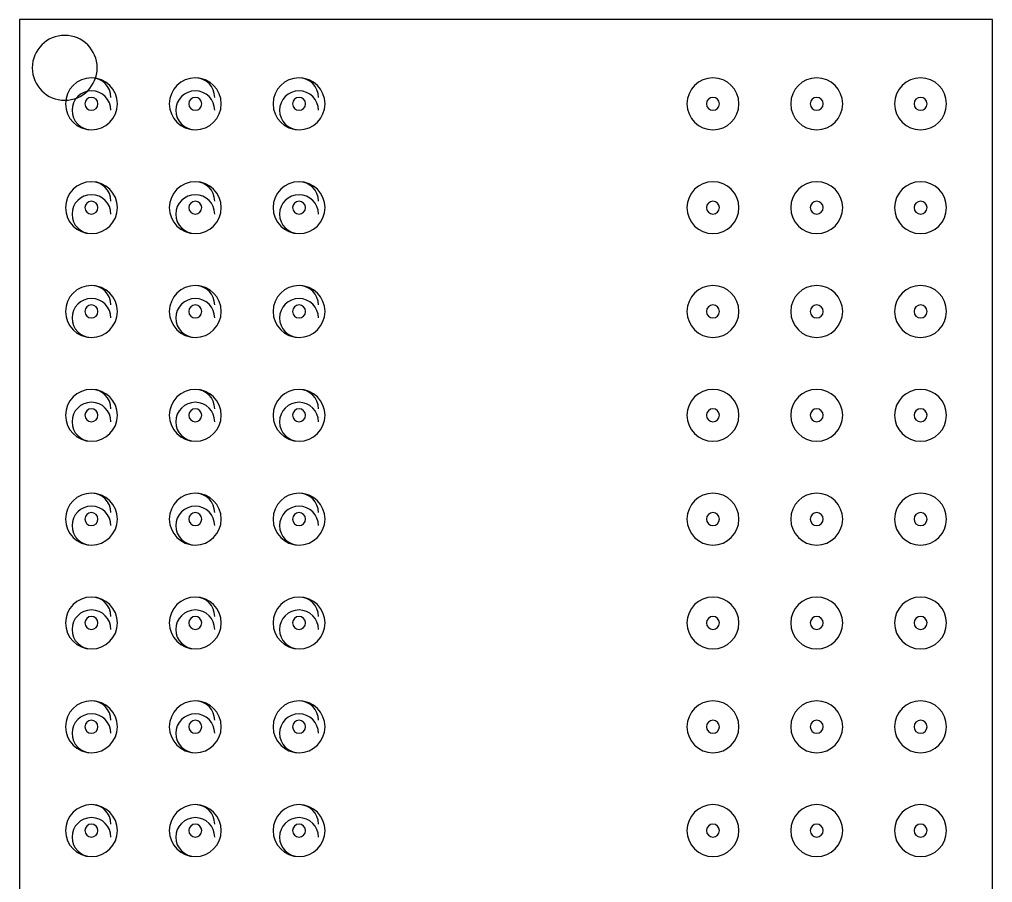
# Model space of a CAD drawing. Header units: millimetres. Extents: x -26.5 to 28.9, y -30 to 30.
# Drawn here: x -6.76 to 0.74, y -11.45 to -4.8 of the extents above; entities that cross this region are included whole.
import ezdxf

# ---------------------------------------------------------------- set-up
doc = ezdxf.new("R2010")
doc.units = ezdxf.units.MM
doc.layers.add('Feature', color=7, linetype='CONTINUOUS')

msp = doc.modelspace()

# ---------------------------------------------------------------- linework, layer by layer
at = {"layer": 'Feature'}
for p, q in [((-6.76, -4.8, 1.9), (-6.76, -18.1, 1.9)), ((-6.76, -4.8, 2.63), (-6.76, -18.1, 2.63)), ((-6.76, -4.8, 2.63), (-6.76, -4.8, 1.9)), ((0.74, -4.8, 1.9), (-6.76, -4.8, 1.9)), ((-6.76, -4.8, 2.63), (-6.76, -4.8, 1.9)), ((0.74, -4.8, 2.63), (-6.76, -4.8, 2.63)), ((-6.76, -4.8, 2.63), (-6.76, -18.1, 2.63)), ((0.74, -4.8, 2.63), (-6.76, -4.8, 2.63)), ((-6.76, -4.8, 1.9), (-6.76, -18.1, 1.9)), ((0.74, -4.8, 1.9), (-6.76, -4.8, 1.9)), ((0.74, -18.1, 1.9), (0.74, -4.8, 1.9)), ((0.74, -4.8, 2.63), (0.74, -4.8, 1.9)), ((0.74, -18.1, 2.63), (0.74, -4.8, 2.63)), ((0.74, -4.8, 2.63), (0.74, -4.8, 1.9)), ((0.74, -18.1, 2.63), (0.74, -4.8, 2.63)), ((0.74, -18.1, 1.9), (0.74, -4.8, 1.9)), ((-6.41095, -4.92262, 2.53), (-6.41095, -4.92262, 2.63)), ((-6.41095, -4.92262, 2.53), (-6.41095, -4.92262, 2.63)), ((-6.205, -5.25, 1.75), (-6.205, -5.25, 1.9)), ((-6.205, -5.25, 1.75), (-6.205, -5.25, 1.9)), ((-5.405, -5.25, 1.75), (-5.405, -5.25, 1.9)), ((-5.405, -5.25, 1.75), (-5.405, -5.25, 1.9)), ((-4.605, -5.25, 1.75), (-4.605, -5.25, 1.9)), ((-4.605, -5.25, 1.75), (-4.605, -5.25, 1.9)), ((-1.415, -5.25, 1.75), (-1.415, -5.25, 1.9)), ((-1.415, -5.25, 1.75), (-1.415, -5.25, 1.9)), ((-0.615, -5.25, 1.75), (-0.615, -5.25, 1.9)), ((-0.615, -5.25, 1.75), (-0.615, -5.25, 1.9)), ((0.185, -5.25, 1.75), (0.185, -5.25, 1.9)), ((0.185, -5.25, 1.75), (0.185, -5.25, 1.9)), ((-6.41095, -5.42262, 2.53), (-6.41095, -5.42262, 2.63)), ((-6.41095, -5.42262, 2.53), (-6.41095, -5.42262, 2.63)), ((-6.205, -5.65, 1.75), (-6.205, -5.65, 1.9)), ((-6.205, -5.65, 1.75), (-6.205, -5.65, 1.9)), ((-5.405, -5.65, 1.75), (-5.405, -5.65, 1.9)), ((-5.405, -5.65, 1.75), (-5.405, -5.65, 1.9)), ((-4.605, -5.65, 1.75), (-4.605, -5.65, 1.9)), ((-4.605, -5.65, 1.75), (-4.605, -5.65, 1.9)), ((-1.415, -5.65, 1.75), (-1.415, -5.65, 1.9)), ((-1.415, -5.65, 1.75), (-1.415, -5.65, 1.9)), ((-0.615, -5.65, 1.75), (-0.615, -5.65, 1.9)), ((-0.615, -5.65, 1.75), (-0.615, -5.65, 1.9)), ((0.185, -5.65, 1.75), (0.185, -5.65, 1.9)), ((0.185, -5.65, 1.75), (0.185, -5.65, 1.9)), ((-6.205, -6.05, 1.75), (-6.205, -6.05, 1.9)), ((-6.205, -6.05, 1.75), (-6.205, -6.05, 1.9)), ((-5.405, -6.05, 1.75), (-5.405, -6.05, 1.9)), ((-5.405, -6.05, 1.75), (-5.405, -6.05, 1.9)), ((-4.605, -6.05, 1.75), (-4.605, -6.05, 1.9)), ((-4.605, -6.05, 1.75), (-4.605, -6.05, 1.9)), ((-1.415, -6.05, 1.75), (-1.415, -6.05, 1.9)), ((-1.415, -6.05, 1.75), (-1.415, -6.05, 1.9)), ((-0.615, -6.05, 1.75), (-0.615, -6.05, 1.9)), ((-0.615, -6.05, 1.75), (-0.615, -6.05, 1.9)), ((0.185, -6.05, 1.75), (0.185, -6.05, 1.9)), ((0.185, -6.05, 1.75), (0.185, -6.05, 1.9)), ((-6.205, -6.45, 1.75), (-6.205, -6.45, 1.9)), ((-6.205, -6.45, 1.75), (-6.205, -6.45, 1.9)), ((-5.405, -6.45, 1.75), (-5.405, -6.45, 1.9)), ((-5.405, -6.45, 1.75), (-5.405, -6.45, 1.9)), ((-4.605, -6.45, 1.75), (-4.605, -6.45, 1.9)), ((-4.605, -6.45, 1.75), (-4.605, -6.45, 1.9)), ((-1.415, -6.45, 1.75), (-1.415, -6.45, 1.9)), ((-1.415, -6.45, 1.75), (-1.415, -6.45, 1.9)), ((-0.615, -6.45, 1.75), (-0.615, -6.45, 1.9)), ((-0.615, -6.45, 1.75), (-0.615, -6.45, 1.9)), ((0.185, -6.45, 1.75), (0.185, -6.45, 1.9)), ((0.185, -6.45, 1.75), (0.185, -6.45, 1.9)), ((-6.205, -6.85, 1.75), (-6.205, -6.85, 1.9)), ((-6.205, -6.85, 1.75), (-6.205, -6.85, 1.9)), ((-5.405, -6.85, 1.75), (-5.405, -6.85, 1.9)), ((-5.405, -6.85, 1.75), (-5.405, -6.85, 1.9)), ((-4.605, -6.85, 1.75), (-4.605, -6.85, 1.9)), ((-4.605, -6.85, 1.75), (-4.605, -6.85, 1.9)), ((-1.415, -6.85, 1.75), (-1.415, -6.85, 1.9)), ((-1.415, -6.85, 1.75), (-1.415, -6.85, 1.9)), ((-0.615, -6.85, 1.75), (-0.615, -6.85, 1.9)), ((-0.615, -6.85, 1.75), (-0.615, -6.85, 1.9)), ((0.185, -6.85, 1.75), (0.185, -6.85, 1.9)), ((0.185, -6.85, 1.75), (0.185, -6.85, 1.9)), ((-6.205, -7.25, 1.75), (-6.205, -7.25, 1.9)), ((-6.205, -7.25, 1.75), (-6.205, -7.25, 1.9)), ((-5.405, -7.25, 1.75), (-5.405, -7.25, 1.9)), ((-5.405, -7.25, 1.75), (-5.405, -7.25, 1.9)), ((-4.605, -7.25, 1.75), (-4.605, -7.25, 1.9)), ((-4.605, -7.25, 1.75), (-4.605, -7.25, 1.9)), ((-1.415, -7.25, 1.75), (-1.415, -7.25, 1.9)), ((-1.415, -7.25, 1.75), (-1.415, -7.25, 1.9)), ((-0.615, -7.25, 1.75), (-0.615, -7.25, 1.9)), ((-0.615, -7.25, 1.75), (-0.615, -7.25, 1.9)), ((0.185, -7.25, 1.75), (0.185, -7.25, 1.9)), ((0.185, -7.25, 1.75), (0.185, -7.25, 1.9)), ((-6.205, -7.65, 1.75), (-6.205, -7.65, 1.9)), ((-6.205, -7.65, 1.75), (-6.205, -7.65, 1.9)), ((-5.405, -7.65, 1.75), (-5.405, -7.65, 1.9)), ((-5.405, -7.65, 1.75), (-5.405, -7.65, 1.9)), ((-4.605, -7.65, 1.75), (-4.605, -7.65, 1.9)), ((-4.605, -7.65, 1.75), (-4.605, -7.65, 1.9)), ((-1.415, -7.65, 1.75), (-1.415, -7.65, 1.9)), ((-1.415, -7.65, 1.75), (-1.415, -7.65, 1.9)), ((-0.615, -7.65, 1.75), (-0.615, -7.65, 1.9)), ((-0.615, -7.65, 1.75), (-0.615, -7.65, 1.9)), ((0.185, -7.65, 1.75), (0.185, -7.65, 1.9)), ((0.185, -7.65, 1.75), (0.185, -7.65, 1.9)), ((-6.205, -8.05, 1.75), (-6.205, -8.05, 1.9)), ((-6.205, -8.05, 1.75), (-6.205, -8.05, 1.9)), ((-5.405, -8.05, 1.75), (-5.405, -8.05, 1.9)), ((-5.405, -8.05, 1.75), (-5.405, -8.05, 1.9)), ((-4.605, -8.05, 1.75), (-4.605, -8.05, 1.9)), ((-4.605, -8.05, 1.75), (-4.605, -8.05, 1.9)), ((-1.415, -8.05, 1.75), (-1.415, -8.05, 1.9)), ((-1.415, -8.05, 1.75), (-1.415, -8.05, 1.9)), ((-0.615, -8.05, 1.75), (-0.615, -8.05, 1.9)), ((-0.615, -8.05, 1.75), (-0.615, -8.05, 1.9)), ((0.185, -8.05, 1.75), (0.185, -8.05, 1.9)), ((0.185, -8.05, 1.75), (0.185, -8.05, 1.9)), ((-6.205, -8.45, 1.75), (-6.205, -8.45, 1.9)), ((-6.205, -8.45, 1.75), (-6.205, -8.45, 1.9)), ((-5.405, -8.45, 1.75), (-5.405, -8.45, 1.9)), ((-5.405, -8.45, 1.75), (-5.405, -8.45, 1.9)), ((-4.605, -8.45, 1.75), (-4.605, -8.45, 1.9)), ((-4.605, -8.45, 1.75), (-4.605, -8.45, 1.9)), ((-1.415, -8.45, 1.75), (-1.415, -8.45, 1.9)), ((-1.415, -8.45, 1.75), (-1.415, -8.45, 1.9)), ((-0.615, -8.45, 1.75), (-0.615, -8.45, 1.9)), ((-0.615, -8.45, 1.75), (-0.615, -8.45, 1.9)), ((0.185, -8.45, 1.75), (0.185, -8.45, 1.9)), ((0.185, -8.45, 1.75), (0.185, -8.45, 1.9)), ((-6.205, -8.85, 1.75), (-6.205, -8.85, 1.9)), ((-6.205, -8.85, 1.75), (-6.205, -8.85, 1.9)), ((-5.405, -8.85, 1.75), (-5.405, -8.85, 1.9)), ((-5.405, -8.85, 1.75), (-5.405, -8.85, 1.9)), ((-4.605, -8.85, 1.75), (-4.605, -8.85, 1.9)), ((-4.605, -8.85, 1.75), (-4.605, -8.85, 1.9)), ((-1.415, -8.85, 1.75), (-1.415, -8.85, 1.9)), ((-1.415, -8.85, 1.75), (-1.415, -8.85, 1.9)), ((-0.615, -8.85, 1.75), (-0.615, -8.85, 1.9)), ((-0.615, -8.85, 1.75), (-0.615, -8.85, 1.9)), ((0.185, -8.85, 1.75), (0.185, -8.85, 1.9)), ((0.185, -8.85, 1.75), (0.185, -8.85, 1.9)), ((-6.205, -9.25, 1.75), (-6.205, -9.25, 1.9)), ((-6.205, -9.25, 1.75), (-6.205, -9.25, 1.9)), ((-5.405, -9.25, 1.75), (-5.405, -9.25, 1.9)), ((-5.405, -9.25, 1.75), (-5.405, -9.25, 1.9)), ((-4.605, -9.25, 1.75), (-4.605, -9.25, 1.9)), ((-4.605, -9.25, 1.75), (-4.605, -9.25, 1.9)), ((-1.415, -9.25, 1.75), (-1.415, -9.25, 1.9)), ((-1.415, -9.25, 1.75), (-1.415, -9.25, 1.9)), ((-0.615, -9.25, 1.75), (-0.615, -9.25, 1.9)), ((-0.615, -9.25, 1.75), (-0.615, -9.25, 1.9)), ((0.185, -9.25, 1.75), (0.185, -9.25, 1.9)), ((0.185, -9.25, 1.75), (0.185, -9.25, 1.9)), ((-6.205, -9.65, 1.75), (-6.205, -9.65, 1.9)), ((-6.205, -9.65, 1.75), (-6.205, -9.65, 1.9)), ((-5.405, -9.65, 1.75), (-5.405, -9.65, 1.9)), ((-5.405, -9.65, 1.75), (-5.405, -9.65, 1.9)), ((-4.605, -9.65, 1.75), (-4.605, -9.65, 1.9)), ((-4.605, -9.65, 1.75), (-4.605, -9.65, 1.9)), ((-1.415, -9.65, 1.75), (-1.415, -9.65, 1.9)), ((-1.415, -9.65, 1.75), (-1.415, -9.65, 1.9)), ((-0.615, -9.65, 1.75), (-0.615, -9.65, 1.9)), ((-0.615, -9.65, 1.75), (-0.615, -9.65, 1.9)), ((0.185, -9.65, 1.75), (0.185, -9.65, 1.9)), ((0.185, -9.65, 1.75), (0.185, -9.65, 1.9)), ((-6.205, -10.05, 1.75), (-6.205, -10.05, 1.9)), ((-6.205, -10.05, 1.75), (-6.205, -10.05, 1.9)), ((-5.405, -10.05, 1.75), (-5.405, -10.05, 1.9)), ((-5.405, -10.05, 1.75), (-5.405, -10.05, 1.9)), ((-4.605, -10.05, 1.75), (-4.605, -10.05, 1.9)), ((-4.605, -10.05, 1.75), (-4.605, -10.05, 1.9)), ((-1.415, -10.05, 1.75), (-1.415, -10.05, 1.9)), ((-1.415, -10.05, 1.75), (-1.415, -10.05, 1.9)), ((-0.615, -10.05, 1.75), (-0.615, -10.05, 1.9)), ((-0.615, -10.05, 1.75), (-0.615, -10.05, 1.9)), ((0.185, -10.05, 1.75), (0.185, -10.05, 1.9)), ((0.185, -10.05, 1.75), (0.185, -10.05, 1.9)), ((-6.205, -10.45, 1.75), (-6.205, -10.45, 1.9)), ((-6.205, -10.45, 1.75), (-6.205, -10.45, 1.9)), ((-5.405, -10.45, 1.75), (-5.405, -10.45, 1.9)), ((-5.405, -10.45, 1.75), (-5.405, -10.45, 1.9)), ((-4.605, -10.45, 1.75), (-4.605, -10.45, 1.9)), ((-4.605, -10.45, 1.75), (-4.605, -10.45, 1.9)), ((-1.415, -10.45, 1.75), (-1.415, -10.45, 1.9)), ((-1.415, -10.45, 1.75), (-1.415, -10.45, 1.9)), ((-0.615, -10.45, 1.75), (-0.615, -10.45, 1.9)), ((-0.615, -10.45, 1.75), (-0.615, -10.45, 1.9)), ((0.185, -10.45, 1.75), (0.185, -10.45, 1.9)), ((0.185, -10.45, 1.75), (0.185, -10.45, 1.9)), ((-6.205, -10.85, 1.75), (-6.205, -10.85, 1.9)), ((-6.205, -10.85, 1.75), (-6.205, -10.85, 1.9)), ((-5.405, -10.85, 1.75), (-5.405, -10.85, 1.9)), ((-5.405, -10.85, 1.75), (-5.405, -10.85, 1.9)), ((-4.605, -10.85, 1.75), (-4.605, -10.85, 1.9)), ((-4.605, -10.85, 1.75), (-4.605, -10.85, 1.9)), ((-1.415, -10.85, 1.75), (-1.415, -10.85, 1.9)), ((-1.415, -10.85, 1.75), (-1.415, -10.85, 1.9)), ((-0.615, -10.85, 1.75), (-0.615, -10.85, 1.9)), ((-0.615, -10.85, 1.75), (-0.615, -10.85, 1.9)), ((0.185, -10.85, 1.75), (0.185, -10.85, 1.9)), ((0.185, -10.85, 1.75), (0.185, -10.85, 1.9)), ((-6.205, -11.25, 1.75), (-6.205, -11.25, 1.9)), ((-6.205, -11.25, 1.75), (-6.205, -11.25, 1.9)), ((-5.405, -11.25, 1.75), (-5.405, -11.25, 1.9)), ((-5.405, -11.25, 1.75), (-5.405, -11.25, 1.9)), ((-4.605, -11.25, 1.75), (-4.605, -11.25, 1.9)), ((-4.605, -11.25, 1.75), (-4.605, -11.25, 1.9)), ((-1.415, -11.25, 1.75), (-1.415, -11.25, 1.9)), ((-1.415, -11.25, 1.75), (-1.415, -11.25, 1.9)), ((-0.615, -11.25, 1.75), (-0.615, -11.25, 1.9)), ((-0.615, -11.25, 1.75), (-0.615, -11.25, 1.9)), ((0.185, -11.25, 1.75), (0.185, -11.25, 1.9)), ((0.185, -11.25, 1.75), (0.185, -11.25, 1.9))]:
    msp.add_line(p, q, dxfattribs=at)
for centre, radius, start, end in [((-6.41095, -5.17262, 2.63), 0.25, 90, -90), ((-6.41095, -5.17262, 2.53), 0.25, 90, -90), ((-6.41095, -5.17262, 2.63), 0.25, 90, -90), ((-6.41095, -5.17262, 2.53), 0.25, 90, -90), ((-6.41095, -5.17262, 2.63), 0.25, -90, 90), ((-6.41095, -5.17262, 2.63), 0.25, -90, 90), ((-6.41095, -5.17262, 2.53), 0.25, -90, 90), ((-6.41095, -5.17262, 2.53), 0.25, -90, 90), ((-6.205, -5.45, 1.9), 0.2, 90, -90), ((-6.205, -5.45, 1.75), 0.2, 90, -90), ((-6.205, -5.45, 1.9), 0.2, 90, -90), ((-6.205, -5.45, 1.75), 0.2, 90, -90), ((-6.205, -5.45, 1.75), 0.2, -90, 90), ((-6.205, -5.4, 1.75), 0.15, 0, 90), ((-6.205, -5.45, 1.75), 0.2, -90, 90), ((-6.205, -5.45, 1.9), 0.2, -90, 90), ((-6.205, -5.45, 1.9), 0.2, -90, 90), ((-6.205, -5.4, 1.75), 0.15, 0, 90), ((-5.405, -5.45, 1.9), 0.2, 90, -90), ((-5.405, -5.45, 1.75), 0.2, 90, -90), ((-5.405, -5.45, 1.9), 0.2, 90, -90), ((-5.405, -5.45, 1.75), 0.2, 90, -90), ((-5.405, -5.45, 1.75), 0.2, -90, 90), ((-5.405, -5.4, 1.75), 0.15, 0, 90), ((-5.405, -5.45, 1.75), 0.2, -90, 90), ((-5.405, -5.45, 1.9), 0.2, -90, 90), ((-5.405, -5.45, 1.9), 0.2, -90, 90), ((-5.405, -5.4, 1.75), 0.15, 0, 90), ((-4.605, -5.45, 1.9), 0.2, 90, -90), ((-4.605, -5.45, 1.75), 0.2, 90, -90), ((-4.605, -5.45, 1.9), 0.2, 90, -90), ((-4.605, -5.45, 1.75), 0.2, 90, -90), ((-4.605, -5.45, 1.75), 0.2, -90, 90), ((-4.605, -5.4, 1.75), 0.15, 0, 90), ((-4.605, -5.45, 1.75), 0.2, -90, 90), ((-4.605, -5.45, 1.9), 0.2, -90, 90), ((-4.605, -5.45, 1.9), 0.2, -90, 90), ((-4.605, -5.4, 1.75), 0.15, 0, 90), ((-1.415, -5.45, 1.9), 0.2, 90, -90), ((-1.415, -5.45, 1.75), 0.2, 90, -90), ((-1.415, -5.45, 1.9), 0.2, 90, -90), ((-1.415, -5.45, 1.75), 0.2, 90, -90), ((-1.415, -5.45, 1.75), 0.2, -90, 90), ((-1.415, -5.45, 1.75), 0.2, -90, 90), ((-1.415, -5.45, 1.9), 0.2, -90, 90), ((-1.415, -5.45, 1.9), 0.2, -90, 90), ((-0.615, -5.45, 1.9), 0.2, 90, -90), ((-0.615, -5.45, 1.75), 0.2, 90, -90), ((-0.615, -5.45, 1.9), 0.2, 90, -90), ((-0.615, -5.45, 1.75), 0.2, 90, -90), ((-0.615, -5.45, 1.75), 0.2, -90, 90), ((-0.615, -5.45, 1.75), 0.2, -90, 90), ((-0.615, -5.45, 1.9), 0.2, -90, 90), ((-0.615, -5.45, 1.9), 0.2, -90, 90), ((0.185, -5.45, 1.9), 0.2, 90, -90), ((0.185, -5.45, 1.75), 0.2, 90, -90), ((0.185, -5.45, 1.9), 0.2, 90, -90), ((0.185, -5.45, 1.75), 0.2, 90, -90), ((0.185, -5.45, 1.75), 0.2, -90, 90), ((0.185, -5.45, 1.75), 0.2, -90, 90), ((0.185, -5.45, 1.9), 0.2, -90, 90), ((0.185, -5.45, 1.9), 0.2, -90, 90), ((-6.205, -5.5, 1.75), 0.15, 0, -90), ((-6.205, -5.5, 1.75), 0.15, 0, -90), ((-5.405, -5.5, 1.75), 0.15, 0, -90), ((-5.405, -5.5, 1.75), 0.15, 0, -90), ((-4.605, -5.5, 1.75), 0.15, 0, -90), ((-4.605, -5.5, 1.75), 0.15, 0, -90), ((-6.205, -5.45, 1.6), 0.05, 90, -90), ((-6.205, -5.45, 1.6), 0.05, 90, -90), ((-6.205, -5.45, 1.6), 0.05, -90, 90), ((-6.205, -5.45, 1.6), 0.05, -90, 90), ((-5.405, -5.45, 1.6), 0.05, 90, -90), ((-5.405, -5.45, 1.6), 0.05, 90, -90), ((-5.405, -5.45, 1.6), 0.05, -90, 90), ((-5.405, -5.45, 1.6), 0.05, -90, 90), ((-4.605, -5.45, 1.6), 0.05, 90, -90), ((-4.605, -5.45, 1.6), 0.05, 90, -90), ((-4.605, -5.45, 1.6), 0.05, -90, 90), ((-4.605, -5.45, 1.6), 0.05, -90, 90), ((-1.415, -5.45, 1.6), 0.05, 90, -90), ((-1.415, -5.45, 1.6), 0.05, 90, -90), ((-1.415, -5.45, 1.6), 0.05, -90, 90), ((-1.415, -5.4, 1.75), 0, 90, 0), ((-1.415, -5.45, 1.6), 0.05, -90, 90), ((-1.415, -5.4, 1.75), 0, 90, 0), ((-0.615, -5.45, 1.6), 0.05, 90, -90), ((-0.615, -5.45, 1.6), 0.05, 90, -90), ((-0.615, -5.45, 1.6), 0.05, -90, 90), ((-0.615, -5.4, 1.75), 0, 90, 0), ((-0.615, -5.45, 1.6), 0.05, -90, 90), ((-0.615, -5.4, 1.75), 0, 90, 0), ((0.185, -5.45, 1.6), 0.05, 90, -90), ((0.185, -5.45, 1.6), 0.05, 90, -90), ((0.185, -5.45, 1.6), 0.05, -90, 90), ((0.185, -5.4, 1.75), 0, 90, 0), ((0.185, -5.45, 1.6), 0.05, -90, 90), ((0.185, -5.4, 1.75), 0, 90, 0), ((-1.415, -5.5, 1.75), 0, -90, 0), ((-1.415, -5.5, 1.75), 0, -90, 0), ((-0.615, -5.5, 1.75), 0, -90, 0), ((-0.615, -5.5, 1.75), 0, -90, 0), ((0.185, -5.5, 1.75), 0, -90, 0), ((0.185, -5.5, 1.75), 0, -90, 0), ((-6.205, -6.25, 1.9), 0.2, 90, -90), ((-6.205, -6.25, 1.75), 0.2, 90, -90), ((-6.205, -6.25, 1.9), 0.2, 90, -90), ((-6.205, -6.25, 1.75), 0.2, 90, -90), ((-6.205, -6.25, 1.75), 0.2, -90, 90), ((-6.205, -6.2, 1.75), 0.15, 0, 90), ((-6.205, -6.25, 1.75), 0.2, -90, 90), ((-6.205, -6.25, 1.9), 0.2, -90, 90), ((-6.205, -6.25, 1.9), 0.2, -90, 90), ((-6.205, -6.2, 1.75), 0.15, 0, 90), ((-5.405, -6.25, 1.9), 0.2, 90, -90), ((-5.405, -6.25, 1.75), 0.2, 90, -90), ((-5.405, -6.25, 1.9), 0.2, 90, -90), ((-5.405, -6.25, 1.75), 0.2, 90, -90), ((-5.405, -6.25, 1.75), 0.2, -90, 90), ((-5.405, -6.2, 1.75), 0.15, 0, 90), ((-5.405, -6.25, 1.75), 0.2, -90, 90), ((-5.405, -6.25, 1.9), 0.2, -90, 90), ((-5.405, -6.25, 1.9), 0.2, -90, 90), ((-5.405, -6.2, 1.75), 0.15, 0, 90), ((-4.605, -6.25, 1.9), 0.2, 90, -90), ((-4.605, -6.25, 1.75), 0.2, 90, -90), ((-4.605, -6.25, 1.9), 0.2, 90, -90), ((-4.605, -6.25, 1.75), 0.2, 90, -90), ((-4.605, -6.25, 1.75), 0.2, -90, 90), ((-4.605, -6.2, 1.75), 0.15, 0, 90), ((-4.605, -6.25, 1.75), 0.2, -90, 90), ((-4.605, -6.25, 1.9), 0.2, -90, 90), ((-4.605, -6.25, 1.9), 0.2, -90, 90), ((-4.605, -6.2, 1.75), 0.15, 0, 90), ((-1.415, -6.25, 1.9), 0.2, 90, -90), ((-1.415, -6.25, 1.75), 0.2, 90, -90), ((-1.415, -6.25, 1.9), 0.2, 90, -90), ((-1.415, -6.25, 1.75), 0.2, 90, -90), ((-1.415, -6.25, 1.75), 0.2, -90, 90), ((-1.415, -6.25, 1.75), 0.2, -90, 90), ((-1.415, -6.25, 1.9), 0.2, -90, 90), ((-1.415, -6.25, 1.9), 0.2, -90, 90), ((-0.615, -6.25, 1.9), 0.2, 90, -90), ((-0.615, -6.25, 1.75), 0.2, 90, -90), ((-0.615, -6.25, 1.9), 0.2, 90, -90), ((-0.615, -6.25, 1.75), 0.2, 90, -90), ((-0.615, -6.25, 1.75), 0.2, -90, 90), ((-0.615, -6.25, 1.75), 0.2, -90, 90), ((-0.615, -6.25, 1.9), 0.2, -90, 90), ((-0.615, -6.25, 1.9), 0.2, -90, 90), ((0.185, -6.25, 1.9), 0.2, 90, -90), ((0.185, -6.25, 1.75), 0.2, 90, -90), ((0.185, -6.25, 1.9), 0.2, 90, -90), ((0.185, -6.25, 1.75), 0.2, 90, -90), ((0.185, -6.25, 1.75), 0.2, -90, 90), ((0.185, -6.25, 1.75), 0.2, -90, 90), ((0.185, -6.25, 1.9), 0.2, -90, 90), ((0.185, -6.25, 1.9), 0.2, -90, 90), ((-6.205, -6.3, 1.75), 0.15, 0, -90), ((-6.205, -6.3, 1.75), 0.15, 0, -90), ((-5.405, -6.3, 1.75), 0.15, 0, -90), ((-5.405, -6.3, 1.75), 0.15, 0, -90), ((-4.605, -6.3, 1.75), 0.15, 0, -90), ((-4.605, -6.3, 1.75), 0.15, 0, -90), ((-6.205, -6.25, 1.6), 0.05, 90, -90), ((-6.205, -6.25, 1.6), 0.05, 90, -90), ((-6.205, -6.25, 1.6), 0.05, -90, 90), ((-6.205, -6.25, 1.6), 0.05, -90, 90), ((-5.405, -6.25, 1.6), 0.05, 90, -90), ((-5.405, -6.25, 1.6), 0.05, 90, -90), ((-5.405, -6.25, 1.6), 0.05, -90, 90), ((-5.405, -6.25, 1.6), 0.05, -90, 90), ((-4.605, -6.25, 1.6), 0.05, 90, -90), ((-4.605, -6.25, 1.6), 0.05, 90, -90), ((-4.605, -6.25, 1.6), 0.05, -90, 90), ((-4.605, -6.25, 1.6), 0.05, -90, 90), ((-1.415, -6.25, 1.6), 0.05, 90, -90), ((-1.415, -6.25, 1.6), 0.05, 90, -90), ((-1.415, -6.25, 1.6), 0.05, -90, 90), ((-1.415, -6.2, 1.75), 0, 90, 0), ((-1.415, -6.25, 1.6), 0.05, -90, 90), ((-1.415, -6.2, 1.75), 0, 90, 0), ((-0.615, -6.25, 1.6), 0.05, 90, -90), ((-0.615, -6.25, 1.6), 0.05, 90, -90), ((-0.615, -6.25, 1.6), 0.05, -90, 90), ((-0.615, -6.2, 1.75), 0, 90, 0), ((-0.615, -6.25, 1.6), 0.05, -90, 90), ((-0.615, -6.2, 1.75), 0, 90, 0), ((0.185, -6.25, 1.6), 0.05, 90, -90), ((0.185, -6.25, 1.6), 0.05, 90, -90), ((0.185, -6.25, 1.6), 0.05, -90, 90), ((0.185, -6.2, 1.75), 0, 90, 0), ((0.185, -6.25, 1.6), 0.05, -90, 90), ((0.185, -6.2, 1.75), 0, 90, 0), ((-1.415, -6.3, 1.75), 0, -90, 0), ((-1.415, -6.3, 1.75), 0, -90, 0), ((-0.615, -6.3, 1.75), 0, -90, 0), ((-0.615, -6.3, 1.75), 0, -90, 0), ((0.185, -6.3, 1.75), 0, -90, 0), ((0.185, -6.3, 1.75), 0, -90, 0), ((-6.205, -7.05, 1.9), 0.2, 90, -90), ((-6.205, -7.05, 1.75), 0.2, 90, -90), ((-6.205, -7.05, 1.9), 0.2, 90, -90), ((-6.205, -7.05, 1.75), 0.2, 90, -90), ((-6.205, -7.05, 1.75), 0.2, -90, 90), ((-6.205, -7, 1.75), 0.15, 0, 90), ((-6.205, -7.05, 1.75), 0.2, -90, 90), ((-6.205, -7.05, 1.9), 0.2, -90, 90), ((-6.205, -7.05, 1.9), 0.2, -90, 90), ((-6.205, -7, 1.75), 0.15, 0, 90), ((-5.405, -7.05, 1.9), 0.2, 90, -90), ((-5.405, -7.05, 1.75), 0.2, 90, -90), ((-5.405, -7.05, 1.9), 0.2, 90, -90), ((-5.405, -7.05, 1.75), 0.2, 90, -90), ((-5.405, -7.05, 1.75), 0.2, -90, 90), ((-5.405, -7, 1.75), 0.15, 0, 90), ((-5.405, -7.05, 1.75), 0.2, -90, 90), ((-5.405, -7.05, 1.9), 0.2, -90, 90), ((-5.405, -7.05, 1.9), 0.2, -90, 90), ((-5.405, -7, 1.75), 0.15, 0, 90), ((-4.605, -7.05, 1.9), 0.2, 90, -90), ((-4.605, -7.05, 1.75), 0.2, 90, -90), ((-4.605, -7.05, 1.9), 0.2, 90, -90), ((-4.605, -7.05, 1.75), 0.2, 90, -90), ((-4.605, -7.05, 1.75), 0.2, -90, 90), ((-4.605, -7, 1.75), 0.15, 0, 90), ((-4.605, -7.05, 1.75), 0.2, -90, 90), ((-4.605, -7.05, 1.9), 0.2, -90, 90), ((-4.605, -7.05, 1.9), 0.2, -90, 90), ((-4.605, -7, 1.75), 0.15, 0, 90), ((-1.415, -7.05, 1.9), 0.2, 90, -90), ((-1.415, -7.05, 1.75), 0.2, 90, -90), ((-1.415, -7.05, 1.9), 0.2, 90, -90), ((-1.415, -7.05, 1.75), 0.2, 90, -90), ((-1.415, -7.05, 1.75), 0.2, -90, 90), ((-1.415, -7.05, 1.75), 0.2, -90, 90), ((-1.415, -7.05, 1.9), 0.2, -90, 90), ((-1.415, -7.05, 1.9), 0.2, -90, 90), ((-0.615, -7.05, 1.9), 0.2, 90, -90), ((-0.615, -7.05, 1.75), 0.2, 90, -90), ((-0.615, -7.05, 1.9), 0.2, 90, -90), ((-0.615, -7.05, 1.75), 0.2, 90, -90), ((-0.615, -7.05, 1.75), 0.2, -90, 90), ((-0.615, -7.05, 1.75), 0.2, -90, 90), ((-0.615, -7.05, 1.9), 0.2, -90, 90), ((-0.615, -7.05, 1.9), 0.2, -90, 90), ((0.185, -7.05, 1.9), 0.2, 90, -90), ((0.185, -7.05, 1.75), 0.2, 90, -90), ((0.185, -7.05, 1.9), 0.2, 90, -90), ((0.185, -7.05, 1.75), 0.2, 90, -90), ((0.185, -7.05, 1.75), 0.2, -90, 90), ((0.185, -7.05, 1.75), 0.2, -90, 90), ((0.185, -7.05, 1.9), 0.2, -90, 90), ((0.185, -7.05, 1.9), 0.2, -90, 90), ((-6.205, -7.1, 1.75), 0.15, 0, -90), ((-6.205, -7.1, 1.75), 0.15, 0, -90), ((-5.405, -7.1, 1.75), 0.15, 0, -90), ((-5.405, -7.1, 1.75), 0.15, 0, -90), ((-4.605, -7.1, 1.75), 0.15, 0, -90), ((-4.605, -7.1, 1.75), 0.15, 0, -90), ((-6.205, -7.05, 1.6), 0.05, 90, -90), ((-6.205, -7.05, 1.6), 0.05, 90, -90), ((-6.205, -7.05, 1.6), 0.05, -90, 90), ((-6.205, -7.05, 1.6), 0.05, -90, 90), ((-5.405, -7.05, 1.6), 0.05, 90, -90), ((-5.405, -7.05, 1.6), 0.05, 90, -90), ((-5.405, -7.05, 1.6), 0.05, -90, 90), ((-5.405, -7.05, 1.6), 0.05, -90, 90), ((-4.605, -7.05, 1.6), 0.05, 90, -90), ((-4.605, -7.05, 1.6), 0.05, 90, -90), ((-4.605, -7.05, 1.6), 0.05, -90, 90), ((-4.605, -7.05, 1.6), 0.05, -90, 90), ((-1.415, -7.05, 1.6), 0.05, 90, -90), ((-1.415, -7.05, 1.6), 0.05, 90, -90), ((-1.415, -7.05, 1.6), 0.05, -90, 90), ((-1.415, -7, 1.75), 0, 90, 0), ((-1.415, -7.05, 1.6), 0.05, -90, 90), ((-1.415, -7, 1.75), 0, 90, 0), ((-0.615, -7.05, 1.6), 0.05, 90, -90), ((-0.615, -7.05, 1.6), 0.05, 90, -90), ((-0.615, -7.05, 1.6), 0.05, -90, 90), ((-0.615, -7, 1.75), 0, 90, 0), ((-0.615, -7.05, 1.6), 0.05, -90, 90), ((-0.615, -7, 1.75), 0, 90, 0), ((0.185, -7.05, 1.6), 0.05, 90, -90), ((0.185, -7.05, 1.6), 0.05, 90, -90), ((0.185, -7.05, 1.6), 0.05, -90, 90), ((0.185, -7, 1.75), 0, 90, 0), ((0.185, -7.05, 1.6), 0.05, -90, 90), ((0.185, -7, 1.75), 0, 90, 0), ((-1.415, -7.1, 1.75), 0, -90, 0), ((-1.415, -7.1, 1.75), 0, -90, 0), ((-0.615, -7.1, 1.75), 0, -90, 0), ((-0.615, -7.1, 1.75), 0, -90, 0), ((0.185, -7.1, 1.75), 0, -90, 0), ((0.185, -7.1, 1.75), 0, -90, 0), ((-6.205, -7.85, 1.9), 0.2, 90, -90), ((-6.205, -7.85, 1.75), 0.2, 90, -90), ((-6.205, -7.85, 1.9), 0.2, 90, -90), ((-6.205, -7.85, 1.75), 0.2, 90, -90), ((-6.205, -7.85, 1.75), 0.2, -90, 90), ((-6.205, -7.8, 1.75), 0.15, 0, 90), ((-6.205, -7.85, 1.75), 0.2, -90, 90), ((-6.205, -7.85, 1.9), 0.2, -90, 90), ((-6.205, -7.85, 1.9), 0.2, -90, 90), ((-6.205, -7.8, 1.75), 0.15, 0, 90), ((-5.405, -7.85, 1.9), 0.2, 90, -90), ((-5.405, -7.85, 1.75), 0.2, 90, -90), ((-5.405, -7.85, 1.9), 0.2, 90, -90), ((-5.405, -7.85, 1.75), 0.2, 90, -90), ((-5.405, -7.85, 1.75), 0.2, -90, 90), ((-5.405, -7.8, 1.75), 0.15, 0, 90), ((-5.405, -7.85, 1.75), 0.2, -90, 90), ((-5.405, -7.85, 1.9), 0.2, -90, 90), ((-5.405, -7.85, 1.9), 0.2, -90, 90), ((-5.405, -7.8, 1.75), 0.15, 0, 90), ((-4.605, -7.85, 1.9), 0.2, 90, -90), ((-4.605, -7.85, 1.75), 0.2, 90, -90), ((-4.605, -7.85, 1.9), 0.2, 90, -90), ((-4.605, -7.85, 1.75), 0.2, 90, -90), ((-4.605, -7.85, 1.75), 0.2, -90, 90), ((-4.605, -7.8, 1.75), 0.15, 0, 90), ((-4.605, -7.85, 1.75), 0.2, -90, 90), ((-4.605, -7.85, 1.9), 0.2, -90, 90), ((-4.605, -7.85, 1.9), 0.2, -90, 90), ((-4.605, -7.8, 1.75), 0.15, 0, 90), ((-1.415, -7.85, 1.9), 0.2, 90, -90), ((-1.415, -7.85, 1.75), 0.2, 90, -90), ((-1.415, -7.85, 1.9), 0.2, 90, -90), ((-1.415, -7.85, 1.75), 0.2, 90, -90), ((-1.415, -7.85, 1.75), 0.2, -90, 90), ((-1.415, -7.85, 1.75), 0.2, -90, 90), ((-1.415, -7.85, 1.9), 0.2, -90, 90), ((-1.415, -7.85, 1.9), 0.2, -90, 90), ((-0.615, -7.85, 1.9), 0.2, 90, -90), ((-0.615, -7.85, 1.75), 0.2, 90, -90), ((-0.615, -7.85, 1.9), 0.2, 90, -90), ((-0.615, -7.85, 1.75), 0.2, 90, -90), ((-0.615, -7.85, 1.75), 0.2, -90, 90), ((-0.615, -7.85, 1.75), 0.2, -90, 90), ((-0.615, -7.85, 1.9), 0.2, -90, 90), ((-0.615, -7.85, 1.9), 0.2, -90, 90), ((0.185, -7.85, 1.9), 0.2, 90, -90), ((0.185, -7.85, 1.75), 0.2, 90, -90), ((0.185, -7.85, 1.9), 0.2, 90, -90), ((0.185, -7.85, 1.75), 0.2, 90, -90), ((0.185, -7.85, 1.75), 0.2, -90, 90), ((0.185, -7.85, 1.75), 0.2, -90, 90), ((0.185, -7.85, 1.9), 0.2, -90, 90), ((0.185, -7.85, 1.9), 0.2, -90, 90), ((-6.205, -7.9, 1.75), 0.15, 0, -90), ((-6.205, -7.9, 1.75), 0.15, 0, -90), ((-6.205, -7.85, 1.6), 0.05, 90, -90), ((-6.205, -7.85, 1.6), 0.05, 90, -90), ((-6.205, -7.85, 1.6), 0.05, -90, 90), ((-6.205, -7.85, 1.6), 0.05, -90, 90), ((-5.405, -7.9, 1.75), 0.15, 0, -90), ((-5.405, -7.9, 1.75), 0.15, 0, -90), ((-5.405, -7.85, 1.6), 0.05, 90, -90), ((-5.405, -7.85, 1.6), 0.05, 90, -90), ((-5.405, -7.85, 1.6), 0.05, -90, 90), ((-5.405, -7.85, 1.6), 0.05, -90, 90), ((-4.605, -7.9, 1.75), 0.15, 0, -90), ((-4.605, -7.9, 1.75), 0.15, 0, -90), ((-4.605, -7.85, 1.6), 0.05, 90, -90), ((-4.605, -7.85, 1.6), 0.05, 90, -90), ((-4.605, -7.85, 1.6), 0.05, -90, 90), ((-4.605, -7.85, 1.6), 0.05, -90, 90), ((-1.415, -7.85, 1.6), 0.05, 90, -90), ((-1.415, -7.85, 1.6), 0.05, 90, -90), ((-1.415, -7.85, 1.6), 0.05, -90, 90), ((-1.415, -7.8, 1.75), 0, 90, 0), ((-1.415, -7.85, 1.6), 0.05, -90, 90), ((-1.415, -7.8, 1.75), 0, 90, 0), ((-0.615, -7.85, 1.6), 0.05, 90, -90), ((-0.615, -7.85, 1.6), 0.05, 90, -90), ((-0.615, -7.85, 1.6), 0.05, -90, 90), ((-0.615, -7.8, 1.75), 0, 90, 0), ((-0.615, -7.85, 1.6), 0.05, -90, 90), ((-0.615, -7.8, 1.75), 0, 90, 0), ((0.185, -7.85, 1.6), 0.05, 90, -90), ((0.185, -7.85, 1.6), 0.05, 90, -90), ((0.185, -7.85, 1.6), 0.05, -90, 90), ((0.185, -7.8, 1.75), 0, 90, 0), ((0.185, -7.85, 1.6), 0.05, -90, 90), ((0.185, -7.8, 1.75), 0, 90, 0), ((-1.415, -7.9, 1.75), 0, -90, 0), ((-1.415, -7.9, 1.75), 0, -90, 0), ((-0.615, -7.9, 1.75), 0, -90, 0), ((-0.615, -7.9, 1.75), 0, -90, 0), ((0.185, -7.9, 1.75), 0, -90, 0), ((0.185, -7.9, 1.75), 0, -90, 0), ((-6.205, -8.65, 1.9), 0.2, 90, -90), ((-6.205, -8.65, 1.75), 0.2, 90, -90), ((-6.205, -8.65, 1.9), 0.2, 90, -90), ((-6.205, -8.65, 1.75), 0.2, 90, -90), ((-6.205, -8.65, 1.75), 0.2, -90, 90), ((-6.205, -8.6, 1.75), 0.15, 0, 90), ((-6.205, -8.65, 1.75), 0.2, -90, 90), ((-6.205, -8.65, 1.9), 0.2, -90, 90), ((-6.205, -8.65, 1.9), 0.2, -90, 90), ((-6.205, -8.6, 1.75), 0.15, 0, 90), ((-5.405, -8.65, 1.9), 0.2, 90, -90), ((-5.405, -8.65, 1.75), 0.2, 90, -90), ((-5.405, -8.65, 1.9), 0.2, 90, -90), ((-5.405, -8.65, 1.75), 0.2, 90, -90), ((-5.405, -8.65, 1.75), 0.2, -90, 90), ((-5.405, -8.6, 1.75), 0.15, 0, 90), ((-5.405, -8.65, 1.75), 0.2, -90, 90), ((-5.405, -8.65, 1.9), 0.2, -90, 90), ((-5.405, -8.65, 1.9), 0.2, -90, 90), ((-5.405, -8.6, 1.75), 0.15, 0, 90), ((-4.605, -8.65, 1.9), 0.2, 90, -90), ((-4.605, -8.65, 1.75), 0.2, 90, -90), ((-4.605, -8.65, 1.9), 0.2, 90, -90), ((-4.605, -8.65, 1.75), 0.2, 90, -90), ((-4.605, -8.65, 1.75), 0.2, -90, 90), ((-4.605, -8.6, 1.75), 0.15, 0, 90), ((-4.605, -8.65, 1.75), 0.2, -90, 90), ((-4.605, -8.65, 1.9), 0.2, -90, 90), ((-4.605, -8.65, 1.9), 0.2, -90, 90), ((-4.605, -8.6, 1.75), 0.15, 0, 90), ((-1.415, -8.65, 1.9), 0.2, 90, -90), ((-1.415, -8.65, 1.75), 0.2, 90, -90), ((-1.415, -8.65, 1.9), 0.2, 90, -90), ((-1.415, -8.65, 1.75), 0.2, 90, -90), ((-1.415, -8.65, 1.75), 0.2, -90, 90), ((-1.415, -8.65, 1.75), 0.2, -90, 90), ((-1.415, -8.65, 1.9), 0.2, -90, 90), ((-1.415, -8.65, 1.9), 0.2, -90, 90), ((-0.615, -8.65, 1.9), 0.2, 90, -90), ((-0.615, -8.65, 1.75), 0.2, 90, -90), ((-0.615, -8.65, 1.9), 0.2, 90, -90), ((-0.615, -8.65, 1.75), 0.2, 90, -90), ((-0.615, -8.65, 1.75), 0.2, -90, 90), ((-0.615, -8.65, 1.75), 0.2, -90, 90), ((-0.615, -8.65, 1.9), 0.2, -90, 90), ((-0.615, -8.65, 1.9), 0.2, -90, 90), ((0.185, -8.65, 1.9), 0.2, 90, -90), ((0.185, -8.65, 1.75), 0.2, 90, -90), ((0.185, -8.65, 1.9), 0.2, 90, -90), ((0.185, -8.65, 1.75), 0.2, 90, -90), ((0.185, -8.65, 1.75), 0.2, -90, 90), ((0.185, -8.65, 1.75), 0.2, -90, 90), ((0.185, -8.65, 1.9), 0.2, -90, 90), ((0.185, -8.65, 1.9), 0.2, -90, 90), ((-6.205, -8.7, 1.75), 0.15, 0, -90), ((-6.205, -8.7, 1.75), 0.15, 0, -90), ((-5.405, -8.7, 1.75), 0.15, 0, -90), ((-5.405, -8.7, 1.75), 0.15, 0, -90), ((-4.605, -8.7, 1.75), 0.15, 0, -90), ((-4.605, -8.7, 1.75), 0.15, 0, -90), ((-6.205, -8.65, 1.6), 0.05, 90, -90), ((-6.205, -8.65, 1.6), 0.05, 90, -90), ((-6.205, -8.65, 1.6), 0.05, -90, 90), ((-6.205, -8.65, 1.6), 0.05, -90, 90), ((-5.405, -8.65, 1.6), 0.05, 90, -90), ((-5.405, -8.65, 1.6), 0.05, 90, -90), ((-5.405, -8.65, 1.6), 0.05, -90, 90), ((-5.405, -8.65, 1.6), 0.05, -90, 90), ((-4.605, -8.65, 1.6), 0.05, 90, -90), ((-4.605, -8.65, 1.6), 0.05, 90, -90), ((-4.605, -8.65, 1.6), 0.05, -90, 90), ((-4.605, -8.65, 1.6), 0.05, -90, 90), ((-1.415, -8.65, 1.6), 0.05, 90, -90), ((-1.415, -8.65, 1.6), 0.05, 90, -90), ((-1.415, -8.65, 1.6), 0.05, -90, 90), ((-1.415, -8.6, 1.75), 0, 90, 0), ((-1.415, -8.65, 1.6), 0.05, -90, 90), ((-1.415, -8.6, 1.75), 0, 90, 0), ((-0.615, -8.65, 1.6), 0.05, 90, -90), ((-0.615, -8.65, 1.6), 0.05, 90, -90), ((-0.615, -8.65, 1.6), 0.05, -90, 90), ((-0.615, -8.6, 1.75), 0, 90, 0), ((-0.615, -8.65, 1.6), 0.05, -90, 90), ((-0.615, -8.6, 1.75), 0, 90, 0), ((0.185, -8.65, 1.6), 0.05, 90, -90), ((0.185, -8.65, 1.6), 0.05, 90, -90), ((0.185, -8.65, 1.6), 0.05, -90, 90), ((0.185, -8.6, 1.75), 0, 90, 0), ((0.185, -8.65, 1.6), 0.05, -90, 90), ((0.185, -8.6, 1.75), 0, 90, 0), ((-1.415, -8.7, 1.75), 0, -90, 0), ((-1.415, -8.7, 1.75), 0, -90, 0), ((-0.615, -8.7, 1.75), 0, -90, 0), ((-0.615, -8.7, 1.75), 0, -90, 0), ((0.185, -8.7, 1.75), 0, -90, 0), ((0.185, -8.7, 1.75), 0, -90, 0), ((-6.205, -9.45, 1.9), 0.2, 90, -90), ((-6.205, -9.45, 1.75), 0.2, 90, -90), ((-6.205, -9.45, 1.9), 0.2, 90, -90), ((-6.205, -9.45, 1.75), 0.2, 90, -90), ((-6.205, -9.45, 1.75), 0.2, -90, 90), ((-6.205, -9.4, 1.75), 0.15, 0, 90), ((-6.205, -9.45, 1.75), 0.2, -90, 90), ((-6.205, -9.45, 1.9), 0.2, -90, 90), ((-6.205, -9.45, 1.9), 0.2, -90, 90), ((-6.205, -9.4, 1.75), 0.15, 0, 90), ((-5.405, -9.45, 1.9), 0.2, 90, -90), ((-5.405, -9.45, 1.75), 0.2, 90, -90), ((-5.405, -9.45, 1.9), 0.2, 90, -90), ((-5.405, -9.45, 1.75), 0.2, 90, -90), ((-5.405, -9.45, 1.75), 0.2, -90, 90), ((-5.405, -9.4, 1.75), 0.15, 0, 90), ((-5.405, -9.45, 1.75), 0.2, -90, 90), ((-5.405, -9.45, 1.9), 0.2, -90, 90), ((-5.405, -9.45, 1.9), 0.2, -90, 90), ((-5.405, -9.4, 1.75), 0.15, 0, 90), ((-4.605, -9.45, 1.9), 0.2, 90, -90), ((-4.605, -9.45, 1.75), 0.2, 90, -90), ((-4.605, -9.45, 1.9), 0.2, 90, -90), ((-4.605, -9.45, 1.75), 0.2, 90, -90), ((-4.605, -9.45, 1.75), 0.2, -90, 90), ((-4.605, -9.4, 1.75), 0.15, 0, 90), ((-4.605, -9.45, 1.75), 0.2, -90, 90), ((-4.605, -9.45, 1.9), 0.2, -90, 90), ((-4.605, -9.45, 1.9), 0.2, -90, 90), ((-4.605, -9.4, 1.75), 0.15, 0, 90), ((-1.415, -9.45, 1.9), 0.2, 90, -90), ((-1.415, -9.45, 1.75), 0.2, 90, -90), ((-1.415, -9.45, 1.9), 0.2, 90, -90), ((-1.415, -9.45, 1.75), 0.2, 90, -90), ((-1.415, -9.45, 1.75), 0.2, -90, 90), ((-1.415, -9.45, 1.75), 0.2, -90, 90), ((-1.415, -9.45, 1.9), 0.2, -90, 90), ((-1.415, -9.45, 1.9), 0.2, -90, 90), ((-0.615, -9.45, 1.9), 0.2, 90, -90), ((-0.615, -9.45, 1.75), 0.2, 90, -90), ((-0.615, -9.45, 1.9), 0.2, 90, -90), ((-0.615, -9.45, 1.75), 0.2, 90, -90), ((-0.615, -9.45, 1.75), 0.2, -90, 90), ((-0.615, -9.45, 1.75), 0.2, -90, 90), ((-0.615, -9.45, 1.9), 0.2, -90, 90), ((-0.615, -9.45, 1.9), 0.2, -90, 90), ((0.185, -9.45, 1.9), 0.2, 90, -90), ((0.185, -9.45, 1.75), 0.2, 90, -90), ((0.185, -9.45, 1.9), 0.2, 90, -90), ((0.185, -9.45, 1.75), 0.2, 90, -90), ((0.185, -9.45, 1.75), 0.2, -90, 90), ((0.185, -9.45, 1.75), 0.2, -90, 90), ((0.185, -9.45, 1.9), 0.2, -90, 90), ((0.185, -9.45, 1.9), 0.2, -90, 90), ((-6.205, -9.5, 1.75), 0.15, 0, -90), ((-6.205, -9.5, 1.75), 0.15, 0, -90), ((-5.405, -9.5, 1.75), 0.15, 0, -90), ((-5.405, -9.5, 1.75), 0.15, 0, -90), ((-4.605, -9.5, 1.75), 0.15, 0, -90), ((-4.605, -9.5, 1.75), 0.15, 0, -90), ((-6.205, -9.45, 1.6), 0.05, 90, -90), ((-6.205, -9.45, 1.6), 0.05, 90, -90), ((-6.205, -9.45, 1.6), 0.05, -90, 90), ((-6.205, -9.45, 1.6), 0.05, -90, 90), ((-5.405, -9.45, 1.6), 0.05, 90, -90), ((-5.405, -9.45, 1.6), 0.05, 90, -90), ((-5.405, -9.45, 1.6), 0.05, -90, 90), ((-5.405, -9.45, 1.6), 0.05, -90, 90), ((-4.605, -9.45, 1.6), 0.05, 90, -90), ((-4.605, -9.45, 1.6), 0.05, 90, -90), ((-4.605, -9.45, 1.6), 0.05, -90, 90), ((-4.605, -9.45, 1.6), 0.05, -90, 90), ((-1.415, -9.45, 1.6), 0.05, 90, -90), ((-1.415, -9.45, 1.6), 0.05, 90, -90), ((-1.415, -9.45, 1.6), 0.05, -90, 90), ((-1.415, -9.4, 1.75), 0, 90, 0), ((-1.415, -9.45, 1.6), 0.05, -90, 90), ((-1.415, -9.4, 1.75), 0, 90, 0), ((-0.615, -9.45, 1.6), 0.05, 90, -90), ((-0.615, -9.45, 1.6), 0.05, 90, -90), ((-0.615, -9.45, 1.6), 0.05, -90, 90), ((-0.615, -9.4, 1.75), 0, 90, 0), ((-0.615, -9.45, 1.6), 0.05, -90, 90), ((-0.615, -9.4, 1.75), 0, 90, 0), ((0.185, -9.45, 1.6), 0.05, 90, -90), ((0.185, -9.45, 1.6), 0.05, 90, -90), ((0.185, -9.45, 1.6), 0.05, -90, 90), ((0.185, -9.4, 1.75), 0, 90, 0), ((0.185, -9.45, 1.6), 0.05, -90, 90), ((0.185, -9.4, 1.75), 0, 90, 0), ((-1.415, -9.5, 1.75), 0, -90, 0), ((-1.415, -9.5, 1.75), 0, -90, 0), ((-0.615, -9.5, 1.75), 0, -90, 0), ((-0.615, -9.5, 1.75), 0, -90, 0), ((0.185, -9.5, 1.75), 0, -90, 0), ((0.185, -9.5, 1.75), 0, -90, 0), ((-6.205, -10.2, 1.75), 0.15, 0, 90), ((-6.205, -10.2, 1.75), 0.15, 0, 90), ((-5.405, -10.2, 1.75), 0.15, 0, 90), ((-5.405, -10.2, 1.75), 0.15, 0, 90), ((-4.605, -10.2, 1.75), 0.15, 0, 90), ((-4.605, -10.2, 1.75), 0.15, 0, 90), ((-6.205, -10.25, 1.9), 0.2, 90, -90), ((-6.205, -10.25, 1.75), 0.2, 90, -90), ((-6.205, -10.25, 1.9), 0.2, 90, -90), ((-6.205, -10.25, 1.75), 0.2, 90, -90), ((-6.205, -10.25, 1.75), 0.2, -90, 90), ((-6.205, -10.25, 1.75), 0.2, -90, 90), ((-6.205, -10.25, 1.9), 0.2, -90, 90), ((-6.205, -10.25, 1.9), 0.2, -90, 90), ((-5.405, -10.25, 1.9), 0.2, 90, -90), ((-5.405, -10.25, 1.75), 0.2, 90, -90), ((-5.405, -10.25, 1.9), 0.2, 90, -90), ((-5.405, -10.25, 1.75), 0.2, 90, -90), ((-5.405, -10.25, 1.75), 0.2, -90, 90), ((-5.405, -10.25, 1.75), 0.2, -90, 90), ((-5.405, -10.25, 1.9), 0.2, -90, 90), ((-5.405, -10.25, 1.9), 0.2, -90, 90), ((-4.605, -10.25, 1.9), 0.2, 90, -90), ((-4.605, -10.25, 1.75), 0.2, 90, -90), ((-4.605, -10.25, 1.9), 0.2, 90, -90), ((-4.605, -10.25, 1.75), 0.2, 90, -90), ((-4.605, -10.25, 1.75), 0.2, -90, 90), ((-4.605, -10.25, 1.75), 0.2, -90, 90), ((-4.605, -10.25, 1.9), 0.2, -90, 90), ((-4.605, -10.25, 1.9), 0.2, -90, 90), ((-1.415, -10.25, 1.9), 0.2, 90, -90), ((-1.415, -10.25, 1.75), 0.2, 90, -90), ((-1.415, -10.25, 1.9), 0.2, 90, -90), ((-1.415, -10.25, 1.75), 0.2, 90, -90), ((-1.415, -10.25, 1.75), 0.2, -90, 90), ((-1.415, -10.25, 1.75), 0.2, -90, 90), ((-1.415, -10.25, 1.9), 0.2, -90, 90), ((-1.415, -10.25, 1.9), 0.2, -90, 90), ((-0.615, -10.25, 1.9), 0.2, 90, -90), ((-0.615, -10.25, 1.75), 0.2, 90, -90), ((-0.615, -10.25, 1.9), 0.2, 90, -90), ((-0.615, -10.25, 1.75), 0.2, 90, -90), ((-0.615, -10.25, 1.75), 0.2, -90, 90), ((-0.615, -10.25, 1.75), 0.2, -90, 90), ((-0.615, -10.25, 1.9), 0.2, -90, 90), ((-0.615, -10.25, 1.9), 0.2, -90, 90), ((0.185, -10.25, 1.9), 0.2, 90, -90), ((0.185, -10.25, 1.75), 0.2, 90, -90), ((0.185, -10.25, 1.9), 0.2, 90, -90), ((0.185, -10.25, 1.75), 0.2, 90, -90), ((0.185, -10.25, 1.75), 0.2, -90, 90), ((0.185, -10.25, 1.75), 0.2, -90, 90), ((0.185, -10.25, 1.9), 0.2, -90, 90), ((0.185, -10.25, 1.9), 0.2, -90, 90), ((-6.205, -10.3, 1.75), 0.15, 0, -90), ((-6.205, -10.3, 1.75), 0.15, 0, -90), ((-6.205, -10.25, 1.6), 0.05, 90, -90), ((-6.205, -10.25, 1.6), 0.05, 90, -90), ((-6.205, -10.25, 1.6), 0.05, -90, 90), ((-6.205, -10.25, 1.6), 0.05, -90, 90), ((-5.405, -10.3, 1.75), 0.15, 0, -90), ((-5.405, -10.3, 1.75), 0.15, 0, -90), ((-5.405, -10.25, 1.6), 0.05, 90, -90), ((-5.405, -10.25, 1.6), 0.05, 90, -90), ((-5.405, -10.25, 1.6), 0.05, -90, 90), ((-5.405, -10.25, 1.6), 0.05, -90, 90), ((-4.605, -10.3, 1.75), 0.15, 0, -90), ((-4.605, -10.3, 1.75), 0.15, 0, -90), ((-4.605, -10.25, 1.6), 0.05, 90, -90), ((-4.605, -10.25, 1.6), 0.05, 90, -90), ((-4.605, -10.25, 1.6), 0.05, -90, 90), ((-4.605, -10.25, 1.6), 0.05, -90, 90), ((-1.415, -10.25, 1.6), 0.05, 90, -90), ((-1.415, -10.25, 1.6), 0.05, 90, -90), ((-1.415, -10.25, 1.6), 0.05, -90, 90), ((-1.415, -10.2, 1.75), 0, 90, 0), ((-1.415, -10.25, 1.6), 0.05, -90, 90), ((-1.415, -10.2, 1.75), 0, 90, 0), ((-0.615, -10.25, 1.6), 0.05, 90, -90), ((-0.615, -10.25, 1.6), 0.05, 90, -90), ((-0.615, -10.25, 1.6), 0.05, -90, 90), ((-0.615, -10.2, 1.75), 0, 90, 0), ((-0.615, -10.25, 1.6), 0.05, -90, 90), ((-0.615, -10.2, 1.75), 0, 90, 0), ((0.185, -10.25, 1.6), 0.05, 90, -90), ((0.185, -10.25, 1.6), 0.05, 90, -90), ((0.185, -10.25, 1.6), 0.05, -90, 90), ((0.185, -10.2, 1.75), 0, 90, 0), ((0.185, -10.25, 1.6), 0.05, -90, 90), ((0.185, -10.2, 1.75), 0, 90, 0), ((-1.415, -10.3, 1.75), 0, -90, 0), ((-1.415, -10.3, 1.75), 0, -90, 0), ((-0.615, -10.3, 1.75), 0, -90, 0), ((-0.615, -10.3, 1.75), 0, -90, 0), ((0.185, -10.3, 1.75), 0, -90, 0), ((0.185, -10.3, 1.75), 0, -90, 0), ((-6.205, -11.05, 1.9), 0.2, 90, -90), ((-6.205, -11.05, 1.75), 0.2, 90, -90), ((-6.205, -11.05, 1.9), 0.2, 90, -90), ((-6.205, -11.05, 1.75), 0.2, 90, -90), ((-6.205, -11.05, 1.75), 0.2, -90, 90), ((-6.205, -11, 1.75), 0.15, 0, 90), ((-6.205, -11.05, 1.75), 0.2, -90, 90), ((-6.205, -11.05, 1.9), 0.2, -90, 90), ((-6.205, -11.05, 1.9), 0.2, -90, 90), ((-6.205, -11, 1.75), 0.15, 0, 90), ((-5.405, -11.05, 1.9), 0.2, 90, -90), ((-5.405, -11.05, 1.75), 0.2, 90, -90), ((-5.405, -11.05, 1.9), 0.2, 90, -90), ((-5.405, -11.05, 1.75), 0.2, 90, -90), ((-5.405, -11.05, 1.75), 0.2, -90, 90), ((-5.405, -11, 1.75), 0.15, 0, 90), ((-5.405, -11.05, 1.75), 0.2, -90, 90), ((-5.405, -11.05, 1.9), 0.2, -90, 90), ((-5.405, -11.05, 1.9), 0.2, -90, 90), ((-5.405, -11, 1.75), 0.15, 0, 90), ((-4.605, -11.05, 1.9), 0.2, 90, -90), ((-4.605, -11.05, 1.75), 0.2, 90, -90), ((-4.605, -11.05, 1.9), 0.2, 90, -90), ((-4.605, -11.05, 1.75), 0.2, 90, -90), ((-4.605, -11.05, 1.75), 0.2, -90, 90), ((-4.605, -11, 1.75), 0.15, 0, 90), ((-4.605, -11.05, 1.75), 0.2, -90, 90), ((-4.605, -11.05, 1.9), 0.2, -90, 90), ((-4.605, -11.05, 1.9), 0.2, -90, 90), ((-4.605, -11, 1.75), 0.15, 0, 90), ((-1.415, -11.05, 1.9), 0.2, 90, -90), ((-1.415, -11.05, 1.75), 0.2, 90, -90), ((-1.415, -11.05, 1.9), 0.2, 90, -90), ((-1.415, -11.05, 1.75), 0.2, 90, -90), ((-1.415, -11.05, 1.75), 0.2, -90, 90), ((-1.415, -11.05, 1.75), 0.2, -90, 90), ((-1.415, -11.05, 1.9), 0.2, -90, 90), ((-1.415, -11.05, 1.9), 0.2, -90, 90), ((-0.615, -11.05, 1.9), 0.2, 90, -90), ((-0.615, -11.05, 1.75), 0.2, 90, -90), ((-0.615, -11.05, 1.9), 0.2, 90, -90), ((-0.615, -11.05, 1.75), 0.2, 90, -90), ((-0.615, -11.05, 1.75), 0.2, -90, 90), ((-0.615, -11.05, 1.75), 0.2, -90, 90), ((-0.615, -11.05, 1.9), 0.2, -90, 90), ((-0.615, -11.05, 1.9), 0.2, -90, 90), ((0.185, -11.05, 1.9), 0.2, 90, -90), ((0.185, -11.05, 1.75), 0.2, 90, -90), ((0.185, -11.05, 1.9), 0.2, 90, -90), ((0.185, -11.05, 1.75), 0.2, 90, -90), ((0.185, -11.05, 1.75), 0.2, -90, 90), ((0.185, -11.05, 1.75), 0.2, -90, 90), ((0.185, -11.05, 1.9), 0.2, -90, 90), ((0.185, -11.05, 1.9), 0.2, -90, 90), ((-6.205, -11.1, 1.75), 0.15, 0, -90), ((-6.205, -11.1, 1.75), 0.15, 0, -90), ((-5.405, -11.1, 1.75), 0.15, 0, -90), ((-5.405, -11.1, 1.75), 0.15, 0, -90), ((-4.605, -11.1, 1.75), 0.15, 0, -90), ((-4.605, -11.1, 1.75), 0.15, 0, -90), ((-6.205, -11.05, 1.6), 0.05, 90, -90), ((-6.205, -11.05, 1.6), 0.05, 90, -90), ((-6.205, -11.05, 1.6), 0.05, -90, 90), ((-6.205, -11.05, 1.6), 0.05, -90, 90), ((-5.405, -11.05, 1.6), 0.05, 90, -90), ((-5.405, -11.05, 1.6), 0.05, 90, -90), ((-5.405, -11.05, 1.6), 0.05, -90, 90), ((-5.405, -11.05, 1.6), 0.05, -90, 90), ((-4.605, -11.05, 1.6), 0.05, 90, -90), ((-4.605, -11.05, 1.6), 0.05, 90, -90), ((-4.605, -11.05, 1.6), 0.05, -90, 90), ((-4.605, -11.05, 1.6), 0.05, -90, 90), ((-1.415, -11.05, 1.6), 0.05, 90, -90), ((-1.415, -11.05, 1.6), 0.05, 90, -90), ((-1.415, -11.05, 1.6), 0.05, -90, 90), ((-1.415, -11, 1.75), 0, 90, 0), ((-1.415, -11.05, 1.6), 0.05, -90, 90), ((-1.415, -11, 1.75), 0, 90, 0), ((-0.615, -11.05, 1.6), 0.05, 90, -90), ((-0.615, -11.05, 1.6), 0.05, 90, -90), ((-0.615, -11.05, 1.6), 0.05, -90, 90), ((-0.615, -11, 1.75), 0, 90, 0), ((-0.615, -11.05, 1.6), 0.05, -90, 90), ((-0.615, -11, 1.75), 0, 90, 0), ((0.185, -11.05, 1.6), 0.05, 90, -90), ((0.185, -11.05, 1.6), 0.05, 90, -90), ((0.185, -11.05, 1.6), 0.05, -90, 90), ((0.185, -11, 1.75), 0, 90, 0), ((0.185, -11.05, 1.6), 0.05, -90, 90), ((0.185, -11, 1.75), 0, 90, 0), ((-1.415, -11.1, 1.75), 0, -90, 0), ((-1.415, -11.1, 1.75), 0, -90, 0), ((-0.615, -11.1, 1.75), 0, -90, 0), ((-0.615, -11.1, 1.75), 0, -90, 0), ((0.185, -11.1, 1.75), 0, -90, 0), ((0.185, -11.1, 1.75), 0, -90, 0)]:
    msp.add_arc(centre, radius, start, end, dxfattribs=at)

doc.saveas('drawing.dxf')
